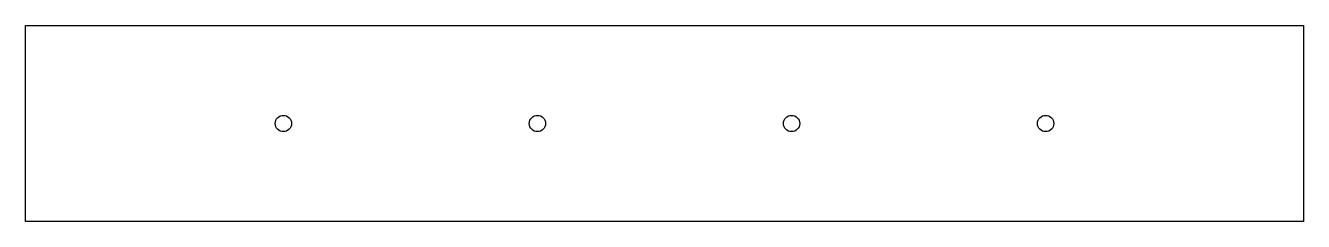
# Model space of a CAD drawing. Header units: inches. Extents: x 0 to 9.77, y -1.5 to 0.
import ezdxf

# ---------------------------------------------------------------- set-up
doc = ezdxf.new("R2010")
doc.units = ezdxf.units.IN
doc.layers.get('0').update_dxf_attribs({"linetype": 'CONTINUOUS'})

msp = doc.modelspace()

# ---------------------------------------------------------------- linework, layer by layer
msp.add_lwpolyline([(0, 0), (9.7736, 0), (9.7736, -1.5), (0, -1.5)], close=True)
for centre in [(1.9717, -0.75), (3.9151, -0.75), (5.8585, -0.75), (7.8019, -0.75)]:
    msp.add_circle(centre, 0.0625)

doc.saveas('drawing.dxf')
